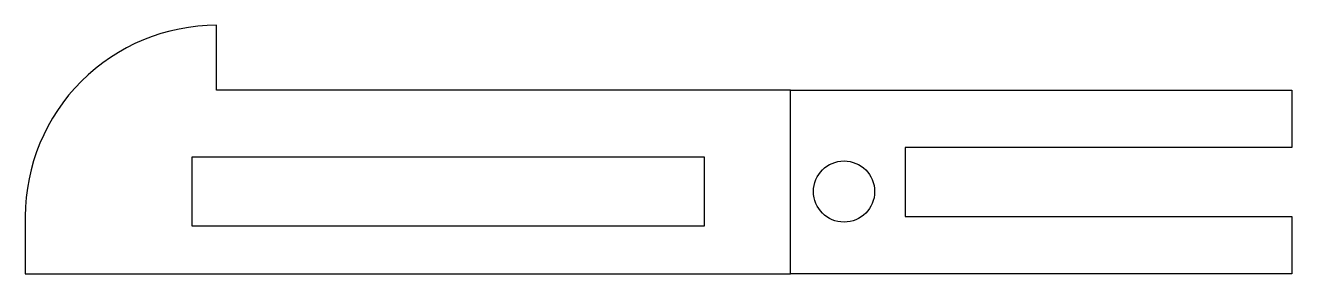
# Model space of a CAD drawing. Header units: inches. Extents: x 0 to 3.31, y 0 to 0.65.
import ezdxf

# ---------------------------------------------------------------- set-up
doc = ezdxf.new("R2010")
doc.units = ezdxf.units.IN
doc.header["$MEASUREMENT"] = 0

msp = doc.modelspace()

# ---------------------------------------------------------------- linework, layer by layer
at = {"color": 1}
msp.add_lwpolyline([(0.5, 0.65, 0.414214), (0, 0.15), (0, 0), (2, 0), (2, 0.48), (0.5, 0.48)], format="xyb", close=True, dxfattribs=at)
msp.add_lwpolyline([(2, 0), (2, 0.48), (3.31, 0.48), (3.31, 0.33), (2.3, 0.33), (2.3, 0.15), (3.31, 0.15), (3.31, 0), (2, 0)])
msp.add_lwpolyline([(0.435, 0.305), (0.435, 0.125), (1.775, 0.125), (1.775, 0.305)], close=True)
msp.add_circle((2.14, 0.215), 0.08)

doc.saveas('drawing.dxf')
